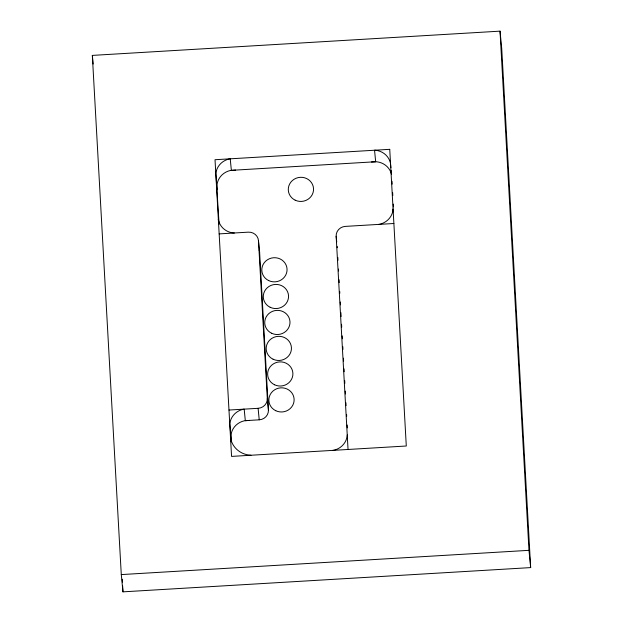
<?xml version="1.0" encoding="UTF-8"?>
<svg xmlns="http://www.w3.org/2000/svg" width="623" height="623" viewBox="0 0 623 623"><rect width="100%" height="100%" fill="white"/><g stroke="black" fill="none" stroke-linecap="round" stroke-linejoin="round"><path stroke-width="0.93" d="M347.237 434.947L347.19 435.968A17.296 16.517 -5.6 0 1 333.897 450.219L332.838 450.374M378.675 224.405L379.726 224.241A17.296 16.517 -5.6 0 0 393.027 209.998L393.074 208.978L393.354 211.859M371.464 161.996L376.736 161.785A17.296 16.517 -5.6 0 1 391.524 174.362M92.336 55.4L500.028 31.15L501.717 48.415L530.664 567.6L122.972 591.85L121.283 574.585L92.336 55.4L93.185 64.037M219.156 233.89L248.273 232.161A9.727 9.283 -5.6 0 1 258.498 240.852L259.627 252.37L268.42 409.973A9.727 9.283 -5.6 0 1 259.23 419.824L245.314 420.65L244.185 409.14L243.126 409.303A17.296 16.517 -5.6 0 0 229.832 423.547L231.141 440.095L230.962 435.064A17.296 16.517 -5.6 0 1 244.255 420.813L249.519 420.4M393.884 223.501L345.344 226.39A9.727 9.283 -5.6 0 0 336.155 236.234L348.047 449.471M228.976 410.043L258.101 408.314A9.727 9.283 -5.6 0 0 267.29 398.463L258.498 240.852M121.283 574.585L528.974 550.335L530.664 567.6M235.564 170.079L230.3 170.492A17.296 16.517 -5.6 0 0 217.006 184.743L217.186 189.781M234.365 232.986L233.298 232.955A17.296 16.517 -5.6 0 1 218.502 220.378L218.346 219.374L218.626 222.247M390.933 167.688L390.395 162.844A17.296 16.517 -5.6 0 0 375.607 150.268L374.54 150.236L375.669 161.746L231.359 170.336L230.23 158.818L229.171 158.982A17.296 16.517 -5.6 0 0 215.877 173.225L219.094 224.007M391.213 170.57L391.587 174.409M336.155 236.234L336.724 241.989M267.29 398.463L268.42 409.973M258.101 408.314L259.23 419.824M230.907 441.691L230.526 437.86A21.883 20.894 -5.6 0 0 250.976 455.242M500.028 31.15L528.974 550.335M392.015 181.285L392.171 184.143M392.654 192.702L392.809 195.552M393.284 204.11L393.448 206.961M337.822 257.431L337.985 260.344M338.476 269.058L338.577 270.997M339.068 279.711L339.231 282.616M339.714 291.338L339.823 293.277M340.306 301.991L340.47 304.896M340.906 312.645L341.116 316.523M341.552 324.272L341.716 327.176M342.198 335.89L342.362 338.795M342.79 346.552L342.954 349.456M343.444 358.17L343.6 361.075M344.036 368.824L344.2 371.729M344.683 380.451L344.846 383.355M345.274 391.104L345.438 394.009M345.929 402.731L346.084 405.635M346.575 414.35L346.684 416.289M347.167 425.003L347.33 427.915M122.272 579.234L122.435 582.147M122.653 586.025L122.972 591.85M337.284 247.752A9.727 9.283 -5.6 0 1 337.3 246.537M259.168 249.987A9.727 9.283 -5.6 0 1 259.627 252.37M389.741 149.333L215.021 159.722L231.561 456.402L406.289 446.006L389.741 149.333M275.763 410.713A12.639 12.071 -5.6 0 0 294.111 399.148A12.639 12.071 -5.6 0 0 274.595 389.834A12.639 12.071 -5.6 0 0 275.763 410.713M273.084 359.214A12.639 12.071 -5.6 0 0 291.432 347.65A12.639 12.071 -5.6 0 0 271.924 338.336A12.639 12.071 -5.6 0 0 273.084 359.214M274.541 384.773A12.639 12.071 -5.6 0 0 292.888 373.208A12.639 12.071 -5.6 0 0 273.372 363.894A12.639 12.071 -5.6 0 0 274.541 384.773M271.636 333.258A12.639 12.071 -5.6 0 0 289.983 321.694A12.639 12.071 -5.6 0 0 270.475 312.38A12.639 12.071 -5.6 0 0 271.636 333.258M270.187 307.295A12.639 12.071 -5.6 0 0 288.535 295.73A12.639 12.071 -5.6 0 0 269.027 286.424A12.639 12.071 -5.6 0 0 270.187 307.295M268.7 280.599A12.639 12.071 -5.6 0 0 287.047 269.035A12.639 12.071 -5.6 0 0 267.54 259.721A12.639 12.071 -5.6 0 0 268.7 280.599M295.193 200.185A12.639 12.071 -5.6 0 0 313.533 188.621A12.639 12.071 -5.6 0 0 294.025 179.307A12.639 12.071 -5.6 0 0 295.193 200.185"/></g></svg>
